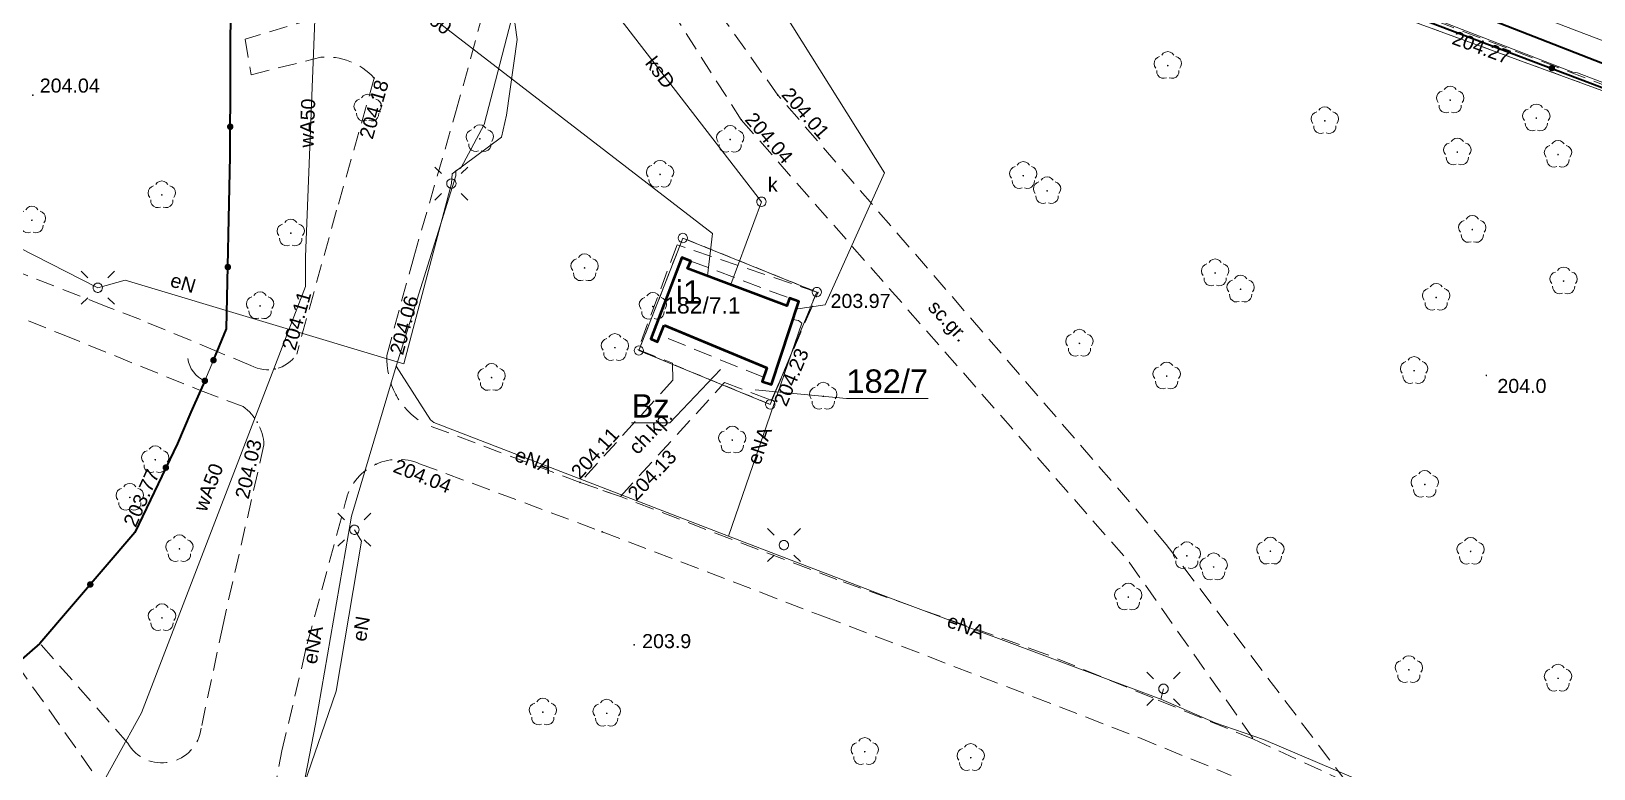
# Model space of a CAD drawing. Extents: x 0 to 7423283, y 0 to 5548300.
# Drawn here: x 7422411.4 to 7422494.9, y 5548155 to 5548194.4 of the extents above; entities that cross this region are included whole.
import ezdxf
from ezdxf.enums import TextEntityAlignment as Align

# ---------------------------------------------------------------- set-up
doc = ezdxf.new("R2010")
doc.units = 0
doc.linetypes.add('PRZER1-1', pattern=[2, 1, -1])
doc.linetypes.add('PRZER2-1', pattern=[3, 2, -1])
doc.layers.get('0').update_dxf_attribs({"linetype": 'CONTINUOUS', "lineweight": 13})
for name, color, linetype, lineweight, true_color in [('EGBB01', 7, 'CONTINUOUS', 50, 0x0a0909), ('EGBB01_O', 7, 'CONTINUOUS', 50, 0x0a0909), ('EGBD03', 7, 'CONTINUOUS', 18, 0x008000), ('EGBD03_O', 7, 'CONTINUOUS', 18, 0x008000), ('EGBP04', 7, 'CONTINUOUS', 18, 0x008000), ('EGBU01', 7, 'PRZER1-1', 18, 0x008000), ('EGBU01_O', 7, 'PRZER1-1', 18, 0x008000), ('OBOP02', 7, 'CONTINUOUS', 18, 0x008000), ('SUOP03', 1, 'CONTINUOUS', 35, 0xff0000), ('SUPE03', 1, 'CONTINUOUS', 18, 0xff0000), ('SUPE04', 1, 'CONTINUOUS', 18, 0xff0000), ('SUPE04_O', 1, 'CONTINUOUS', 18, 0xff0000), ('SUPK05', 7, 'CONTINUOUS', 18, 0x803300), ('SUPK05_O', 7, 'CONTINUOUS', 18, 0x803300), ('SUPW03', 5, 'CONTINUOUS', 18, 0x0000ff), ('SUPW03_O', 5, 'CONTINUOUS', 18, 0x0000ff), ('SUUS15', 7, 'CONTINUOUS', 18, 0xff9100), ('SUUS15_O', 7, 'CONTINUOUS', 18, 0xff9100)]:
    doc.layers.add(name, color=color, linetype=linetype, lineweight=lineweight, true_color=true_color)
for name, color, linetype, lineweight in [('KTCR02', 7, 'PRZER2-1', 18), ('KTCR02_O', 7, 'PRZER2-1', 18), ('KTCR04', 7, 'PRZER2-1', 18), ('KTCR04_O', 7, 'PRZER2-1', 18), ('KTOK04', 7, 'CONTINUOUS', 18), ('KTOK05_01', 7, 'CONTINUOUS', 35), ('RTPW01', 7, 'CONTINUOUS', 13), ('RTPW01_O', 7, 'CONTINUOUS', 13), ('RTPW02', 7, 'CONTINUOUS', 13), ('RTPW02_O', 7, 'CONTINUOUS', 13), ('SUSM', 7, 'CONTINUOUS', 18)]:
    doc.layers.add(name, color=color, linetype=linetype, lineweight=lineweight)
doc.styles.add('GEO-INFO', font='Arial')

# ---------------------------------------------------------------- blocks, each defined once
blk = doc.blocks.new('EPPGS')
at = {"color": 0}
blk.add_lwpolyline([(0.5, 0), (0.475528, -0.154508), (0.404508, -0.293893), (0.293893, -0.404508), (0.154508, -0.475528), (0, -0.5), (-0.154508, -0.475528), (-0.293893, -0.404508), (-0.404508, -0.293893), (-0.475528, -0.154508), (-0.5, 0), (-0.475528, 0.154508), (-0.404508, 0.293893), (-0.293893, 0.404508), (-0.154508, 0.475528), (0, 0.5), (0.154508, 0.475528), (0.293893, 0.404508), (0.404508, 0.293893), (0.475528, 0.154508)], close=True, dxfattribs=at)
blk = doc.blocks.new('SPDLP')
blk.add_hatch(color=0).paths.add_polyline_path([(-0.09, 0), (-0.085595, -0.027812), (-0.072812, -0.052901), (-0.052901, -0.072812), (-0.027812, -0.085595), (0, -0.09), (0.027812, -0.085595), (0.052901, -0.072812), (0.072812, -0.052901), (0.085595, -0.027812), (0.09, 0), (0.085595, 0.027812), (0.072812, 0.052901), (0.052901, 0.072812), (0.027812, 0.085595), (0, 0.09), (-0.027812, 0.085595), (-0.052901, 0.072812), (-0.072812, 0.052901), (-0.085595, 0.027812)])
at = {"color": 0}
for points in [[(-1.292703, 0.137547), (-1.355024, 0.389802), (-1.327532, 0.648184), (-1.213525, 0.881678), (-1.026689, 1.062258), (-0.78945, 1.168249), (-0.530282, 1.186929)], [(-0.268652, 1.271938), (-0.048001, 1.40916), (0.20623, 1.462858), (0.463525, 1.426585), (0.693003, 1.304695), (0.867117, 1.11182), (0.964971, 0.871109)], [(1.126667, 0.648554), (1.325358, 0.481106), (1.454989, 0.255912), (1.5, 0), (1.454989, -0.255912), (1.325358, -0.481106), (1.126667, -0.648554)], [(-0.530282, -1.186929), (-0.78945, -1.168249), (-1.026689, -1.062258), (-1.213525, -0.881678), (-1.327532, -0.648184), (-1.355024, -0.389802), (-1.292703, -0.137547)], [(0.964971, -0.871109), (0.867117, -1.11182), (0.693003, -1.304695), (0.463525, -1.426585), (0.20623, -1.462858), (-0.048001, -1.40916), (-0.268652, -1.271938)]]:
    blk.add_lwpolyline(points, dxfattribs=at)
blk = doc.blocks.new('KOLO')
blk.add_hatch(color=0).paths.add_polyline_path([(0, 0.5), (-0.12941, 0.482963), (-0.25, 0.433013), (-0.353553, 0.353553), (-0.433013, 0.25), (-0.482963, 0.12941), (-0.5, 0), (-0.482963, -0.12941), (-0.433013, -0.25), (-0.353553, -0.353553), (-0.25, -0.433013), (-0.12941, -0.482963), (0, -0.5), (0.12941, -0.482963), (0.25, -0.433013), (0.353553, -0.353553), (0.433013, -0.25), (0.482963, -0.12941), (0.5, 0), (0.482963, 0.12941), (0.433013, 0.25), (0.353553, 0.353553), (0.25, 0.433013), (0.12941, 0.482963)])
blk = doc.blocks.new('OKRAG_PELNY')
at = {"color": 0}
blk.add_lwpolyline([(0.5, 0), (0.482963, -0.12941), (0.433013, -0.25), (0.353553, -0.353553), (0.25, -0.433013), (0.12941, -0.482963), (0, -0.5), (-0.12941, -0.482963), (-0.25, -0.433013), (-0.353553, -0.353553), (-0.433013, -0.25), (-0.482963, -0.12941), (-0.5, 0), (-0.482963, 0.12941), (-0.433013, 0.25), (-0.353553, 0.353553), (-0.25, 0.433013), (-0.12941, 0.482963), (0, 0.5), (0.12941, 0.482963), (0.25, 0.433013), (0.353553, 0.353553), (0.433013, 0.25), (0.482963, 0.12941)], close=True, dxfattribs=at)
blk = doc.blocks.new('SUSM01_01')
at = {"color": 0}
for points in [[(-0.353553, 0.353553), (-0.212132, 0.212132)], [(0.353553, 0.353553), (0.212132, 0.212132)], [(-0.353553, -0.353553), (-0.212132, -0.212132)], [(0.353553, -0.353553), (0.212132, -0.212132)]]:
    blk.add_lwpolyline(points, dxfattribs=at)
blk.add_lwpolyline([(0.1, 0), (0.093969, -0.034202), (0.076604, -0.064279), (0.05, -0.086603), (0.025882, -0.096593), (0, -0.1), (-0.025882, -0.096593), (-0.05, -0.086603), (-0.073305, -0.068017), (-0.090097, -0.043388), (-0.098883, -0.014904), (-0.098883, 0.014904), (-0.090097, 0.043388), (-0.073305, 0.068017), (-0.05, 0.086603), (-0.022252, 0.097493), (0.007473, 0.09972), (0.036534, 0.093087), (0.062349, 0.078183), (0.082624, 0.056332), (0.095557, 0.029476)], close=True, dxfattribs=at)
blk = doc.blocks.new('KTOK04')
at = {"color": 0}
blk.add_lwpolyline([(0, 0), (-0.01711, -0.261052), (-0.068148, -0.517638), (-0.152241, -0.765367), (-0.267949, -1), (-0.413293, -1.217523), (-0.585786, -1.414214), (-0.782477, -1.586707), (-1, -1.732051)], dxfattribs=at)

msp = doc.modelspace()

# ---------------------------------------------------------------- linework, layer by layer
at = {"layer": 'EGBB01', "color": 18, "linetype": 'Continuous', "lineweight": 50, "true_color": 0x0a0909, "elevation": 10.26}
msp.add_lwpolyline([(7422445.22, 5548178.71), (7422450.71, 5548176.43), (7422450.45, 5548175.7), (7422450.95, 5548175.54), (7422452.41, 5548179.97), (7422451.92, 5548180.15), (7422451.78, 5548179.75), (7422446.47, 5548181.74), (7422446.64, 5548182.14), (7422446.16, 5548182.32), (7422444.5, 5548177.99), (7422444.86, 5548177.83)], close=True, dxfattribs=at)
at = {"layer": 'EGBD03', "color": 96, "linetype": 'Continuous', "lineweight": 18, "true_color": 0x008000, "elevation": 10.3}
msp.add_lwpolyline([(7422625.3, 5547895.12), (7422601.46, 5548151.54), (7422591.42, 5548155.3), (7422589.92, 5548155.86), (7422587.57, 5548156.75), (7422583.47, 5548158.28), (7422573.31, 5548162.23), (7422572.77, 5548162.45), (7422556.89, 5548168.32), (7422545.47, 5548172.54), (7422514.79, 5548184.14), (7422483.18, 5548195.69), (7422455.56, 5548206.6), (7422441.65, 5548211.92), (7422434.9, 5548214.47), (7422406.59, 5548225.32)], dxfattribs=at)
for points in [[(7422446.22, 5548183.37), (7422443.87, 5548177.36), (7422450.89, 5548174.48), (7422453.38, 5548180.48)], [(7422446.22, 5548183.37), (7422453.38, 5548180.48), (7422450.89, 5548174.48), (7422443.87, 5548177.36)]]:
    msp.add_lwpolyline(points, close=True, dxfattribs=at)
at = {"layer": 'EGBD03_O', "color": 96, "linetype": 'Continuous', "lineweight": 9, "true_color": 0x008000, "elevation": 10.8, "flags": 128}
msp.add_lwpolyline([(7422459.323, 5548174.788), (7422454.955, 5548174.788), (7422450.089, 5548175.264)], dxfattribs=at)
at = {"layer": 'EGBU01', "color": 7, "linetype": 'Continuous', "lineweight": 18, "elevation": 10.17}
msp.add_lwpolyline([(7422625.3, 5547895.12), (7422601.46, 5548151.54), (7422591.42, 5548155.3), (7422589.92, 5548155.86), (7422587.57, 5548156.75), (7422583.47, 5548158.28), (7422573.31, 5548162.23), (7422572.77, 5548162.45), (7422556.89, 5548168.32), (7422545.47, 5548172.54), (7422514.79, 5548184.14), (7422483.18, 5548195.69), (7422455.56, 5548206.6), (7422441.65, 5548211.92), (7422434.9, 5548214.47), (7422406.59, 5548225.32)], dxfattribs=at)
at = {"layer": 'EGBU01', "color": 96, "linetype": 'PRZER1-1', "lineweight": 18, "ltscale": 0.5, "true_color": 0x008000, "elevation": 10.18}
msp.add_lwpolyline([(7422625.3, 5547895.12), (7422601.46, 5548151.54), (7422591.42, 5548155.3), (7422589.92, 5548155.86), (7422587.57, 5548156.75), (7422583.47, 5548158.28), (7422573.31, 5548162.23), (7422572.77, 5548162.45), (7422556.89, 5548168.32), (7422545.47, 5548172.54), (7422514.79, 5548184.14), (7422483.18, 5548195.69), (7422455.56, 5548206.6), (7422441.65, 5548211.92), (7422434.9, 5548214.47), (7422406.59, 5548225.32)], dxfattribs=at)
at = {"layer": 'EGBU01', "color": 7, "linetype": 'Continuous', "lineweight": 18, "elevation": 10.17}
for points in [[(7422446.22, 5548183.37), (7422443.87, 5548177.36), (7422450.89, 5548174.48), (7422453.38, 5548180.48)], [(7422446.22, 5548183.37), (7422453.38, 5548180.48), (7422450.89, 5548174.48), (7422443.87, 5548177.36)]]:
    msp.add_lwpolyline(points, close=True, dxfattribs=at)
at = {"layer": 'EGBU01', "color": 96, "linetype": 'PRZER1-1', "lineweight": 18, "ltscale": 0.5, "true_color": 0x008000, "elevation": 10.18}
for points in [[(7422446.22, 5548183.37), (7422443.87, 5548177.36), (7422450.89, 5548174.48), (7422453.38, 5548180.48)], [(7422446.22, 5548183.37), (7422453.38, 5548180.48), (7422450.89, 5548174.48), (7422443.87, 5548177.36)]]:
    msp.add_lwpolyline(points, close=True, dxfattribs=at)
at = {"layer": 'EGBU01_O', "color": 96, "linetype": 'Continuous', "lineweight": 9, "true_color": 0x008000, "elevation": 10.8, "flags": 128}
msp.add_lwpolyline([(7422443.481, 5548173.487), (7422445.518, 5548173.487), (7422448.227, 5548176.346)], dxfattribs=at)
at = {"layer": 'KTCR02', "color": 7, "linetype": 'PRZER2-1', "lineweight": 18, "ltscale": 0.5, "elevation": 10.18}
msp.add_lwpolyline([(7422601.45, 5548151.59), (7422583.54, 5548158.22), (7422583.52, 5548158.47), (7422582.85, 5548158.71), (7422582.455, 5548157.546), (7422582.42, 5548157.56), (7422581.8, 5548157.81), (7422579.71, 5548158.63), (7422578.9, 5548158.92), (7422576.68, 5548159.77), (7422576.04, 5548160.02), (7422573.79, 5548160.81), (7422573.21, 5548161.04), (7422573.123, 5548161.074), (7422573.61, 5548162.23), (7422572.95, 5548162.48), (7422572.88, 5548162.29), (7422559.48, 5548167.33), (7422531.89, 5548177.79), (7422508.44, 5548186.58), (7422487.38, 5548194.61), (7422467.75, 5548202.1), (7422441.55, 5548212.08), (7422441.09, 5548211.61)], dxfattribs=at)
for points in [[(7422481.7, 5548154.28), (7422476.71, 5548156.59), (7422471.33, 5548158.79), (7422465.62, 5548161.14), (7422454.45, 5548165.12), (7422442.88, 5548169.55), (7422440.73, 5548170.31), (7422432.36, 5548173.46, -0.273343), (7422430.4, 5548177.1), (7422431.84, 5548182.35), (7422434.08, 5548190.06), (7422438.95, 5548207.78)], [(7422429.4, 5548195.94), (7422422.83, 5548194), (7422423.15, 5548192.09), (7422426.87, 5548193.03, -0.232312), (7422429.73, 5548191.92), (7422427.72, 5548184.85), (7422425.59, 5548177.16, -0.390234), (7422423.14, 5548176.56), (7422421.33, 5548177.31), (7422417.24, 5548179.01), (7422415.41, 5548179.71), (7422409.97, 5548181.85)], [(7422411.26, 5548178.94), (7422413.07, 5548178.21), (7422420.45, 5548175.22), (7422422.72, 5548174.37, -0.226908), (7422423.84, 5548172.32), (7422421.65, 5548162.71), (7422420.48, 5548157.17, -0.721431), (7422416.56, 5548156.38), (7422411.86, 5548161.71), (7422410.61, 5548160.62), (7422415.64, 5548153.5), (7422417.59, 5548150.13), (7422419.37, 5548145.76), (7422418.43, 5548142.33), (7422416.6, 5548139.25), (7422413.02, 5548131.88), (7422408.9, 5548124.5)], [(7422423.52, 5548149.23), (7422424.8, 5548155.97), (7422426.15, 5548161.68), (7422428.2, 5548169.28, -0.469018), (7422432.15, 5548171.31), (7422441.91, 5548167.67), (7422453.7, 5548163.16), (7422464.94, 5548158.86), (7422470.58, 5548156.67), (7422475.52, 5548154.65)]]:
    msp.add_lwpolyline(points, format="xyb", dxfattribs=at)
for points in [[(7422440.73, 5548170.31), (7422442.88, 5548169.55), (7422448.45, 5548175.65), (7422450.96, 5548174.7), (7422453.44, 5548180.45), (7422445.91, 5548183), (7422443.82, 5548177.41), (7422445.66, 5548176.68), (7422445.69, 5548175.78)], [(7422446.16, 5548182.32), (7422446.64, 5548182.14), (7422451.92, 5548180.15), (7422452.41, 5548179.97), (7422450.95, 5548175.54), (7422450.45, 5548175.7), (7422450.531, 5548175.927), (7422445, 5548178.172), (7422444.86, 5548177.83), (7422444.5, 5548177.99), (7422444.626, 5548178.32)]]:
    msp.add_lwpolyline(points, close=True, dxfattribs=at)
at = {"layer": 'KTCR04', "color": 7, "linetype": 'PRZER2-1', "lineweight": 18, "ltscale": 0.5, "elevation": 10.18}
msp.add_lwpolyline([(7422440.15, 5548209.64), (7422438.95, 5548207.78), (7422441.55, 5548201.89), (7422449.34, 5548189.69), (7422470.07, 5548166.05), (7422476.71, 5548156.59), (7422481.7, 5548154.28), (7422472.05, 5548167), (7422451.3, 5548191), (7422442.91, 5548202.77)], close=True, dxfattribs=at)
at = {"layer": 'KTOK04', "color": 7, "linetype": 'Continuous', "lineweight": 18, "elevation": 10.18}
msp.add_lwpolyline([(7422421.14, 5548176.84), (7422420.68, 5548175.74)], dxfattribs=at)
at = {"layer": 'KTOK05_01', "color": 7, "linetype": 'Continuous', "lineweight": 35, "elevation": 10.18}
for points in [[(7422421.14, 5548176.84), (7422421.33, 5548177.31), (7422421.84, 5548178.52), (7422422.03, 5548187.74), (7422422.1, 5548205.81), (7422418.68, 5548207.13), (7422418.52, 5548210.04), (7422408.2, 5548213.86), (7422372.09, 5548227.33)], [(7422444.87, 5548210.55), (7422568.49, 5548163.72)], [(7422420.68, 5548175.74), (7422420.45, 5548175.22), (7422419.93, 5548174.07), (7422419.21, 5548172.39), (7422416.94, 5548167.63), (7422411.86, 5548161.71), (7422410.61, 5548160.62), (7422405.02, 5548157.08), (7422400.36, 5548155.53), (7422398.38, 5548155.09), (7422394.48, 5548155.12), (7422380.92, 5548158.45), (7422367.98, 5548161.7), (7422353.92, 5548165.34)]]:
    msp.add_lwpolyline(points, dxfattribs=at)
at = {"layer": 'SUOP03', "color": 1, "linetype": 'Continuous', "lineweight": 35, "true_color": 0xff0000, "elevation": 10.18}
msp.add_lwpolyline([(7422576.98, 5548161.28), (7422575.4, 5548162.13), (7422550.05, 5548171.82), (7422544.45, 5548173.83), (7422528.37, 5548180.02), (7422513.34, 5548185.67), (7422484.5, 5548196.96), (7422456.224, 5548207.31)], dxfattribs=at)
at = {"layer": 'SUPE03', "color": 1, "linetype": 'Continuous', "lineweight": 18, "true_color": 0xff0000, "elevation": 10.18}
for points in [[(7422435.81, 5548246.41), (7422425.48, 5548220.09), (7422425.49, 5548219.8), (7422433.25, 5548217.07), (7422435.57, 5548216.39), (7422448.5, 5548211.52), (7422460.7, 5548206.83), (7422462.11, 5548206.37), (7422470.83, 5548203.15), (7422479.69, 5548199.83), (7422488.08, 5548196.72), (7422494.36, 5548194.3), (7422507.21, 5548189.44), (7422514.55, 5548186.51), (7422522.05, 5548183.7), (7422528.26, 5548181.29), (7422532.97, 5548179.49), (7422543.86, 5548175.5), (7422547.99, 5548174.02)], [(7422429.96, 5548216.63), (7422458.55, 5548205.79), (7422475.19, 5548199.32), (7422477.65, 5548198.46), (7422493.77, 5548192.23), (7422494.02, 5548192.2), (7422560.14, 5548166.9), (7422575.2, 5548161.21)]]:
    msp.add_lwpolyline(points, dxfattribs=at)
at = {"layer": 'SUPE04', "color": 1, "linetype": 'Continuous', "lineweight": 18, "true_color": 0xff0000, "elevation": 10.18}
for points in [[(7422397.05, 5548225.93), (7422400.91, 5548224.83), (7422406.19, 5548223.87), (7422409.14, 5548223.35), (7422423.2, 5548217.97), (7422424.14, 5548215.73), (7422425.83, 5548214.84), (7422429, 5548215.66), (7422430.8, 5548215.18), (7422434.36, 5548212.65), (7422440.46, 5548209.97), (7422444.4, 5548208.32), (7422449.6, 5548198.64), (7422457, 5548186.85), (7422453.83, 5548179.79), (7422452.23, 5548179.57)], [(7422424.52, 5548220.64), (7422435.57, 5548216.39), (7422448.5, 5548211.52), (7422456.63, 5548208.39), (7422456.81, 5548208.21), (7422457.66, 5548208), (7422462.11, 5548206.37), (7422470.83, 5548203.15), (7422479.69, 5548199.83), (7422486.84, 5548197.22), (7422488.08, 5548196.72), (7422494.36, 5548194.3), (7422507.21, 5548189.44), (7422514.55, 5548186.51), (7422516.69, 5548185.74), (7422516.98, 5548185.72), (7422517.45, 5548185.43), (7422522.05, 5548183.7), (7422528.26, 5548181.29), (7422532.97, 5548179.49), (7422543.86, 5548175.5), (7422545.1, 5548175.11)], [(7422430.91, 5548176.52), (7422434.09, 5548186.69), (7422434.09, 5548186.98), (7422434.35, 5548187.1), (7422435.6, 5548189.44), (7422437.17, 5548195.48), (7422437.9, 5548197.91), (7422438.37, 5548200.66), (7422439.51, 5548206.38)], [(7422433.85, 5548186.28), (7422433.89, 5548186.8), (7422436.53, 5548188.75), (7422436.8, 5548189.94), (7422437.37, 5548193.97), (7422437.01, 5548196.55), (7422436.78, 5548198.46), (7422439.27, 5548206.72)], [(7422395.12, 5548188.42), (7422398, 5548187.07), (7422398.77, 5548187.19), (7422399.59, 5548187.23), (7422410.74, 5548182.86), (7422414.96, 5548180.71), (7422416.42, 5548181.12), (7422431.31, 5548176.64), (7422433.85, 5548186.28)], [(7422448.66, 5548167.44), (7422452.57, 5548178.82), (7422452.39, 5548178.97), (7422452.09, 5548179.01)], [(7422430.91, 5548176.52), (7422428.51, 5548168.5), (7422426.59, 5548157.39), (7422425.32, 5548150.86), (7422425.33, 5548150.64), (7422425.22, 5548150.42), (7422424.89, 5548148.41), (7422424.42, 5548143.05), (7422425.72, 5548130.31), (7422426.32, 5548127.73), (7422426.7, 5548126.61)], [(7422430.91, 5548176.52), (7422432.73, 5548173.65), (7422432.92, 5548173.51), (7422448.66, 5548167.44), (7422457.17, 5548164.17), (7422471.75, 5548158.73), (7422474.67, 5548157.47), (7422477.24, 5548156.57), (7422482.06, 5548154.53)], [(7422428.67, 5548167.78), (7422429.05, 5548167.17), (7422427.7, 5548159.16), (7422427.09, 5548157.39)], [(7422471.75, 5548158.73), (7422471.9, 5548159.28)], [(7422427.09, 5548157.39), (7422426.56, 5548155.84)], [(7422426.56, 5548155.84), (7422424.82, 5548150.82), (7422424.26, 5548150.32), (7422424.66, 5548149.57), (7422423.91, 5548145), (7422424.06, 5548137.6), (7422425.07, 5548130.78)]]:
    msp.add_lwpolyline(points, dxfattribs=at)
at = {"layer": 'SUPK05', "color": 36, "linetype": 'Continuous', "lineweight": 18, "true_color": 0x803300, "elevation": 10.18}
msp.add_lwpolyline([(7422425.86, 5548217.11), (7422450.42, 5548185.31), (7422448.78, 5548180.88)], dxfattribs=at)
at = {"layer": 'SUPW03', "color": 5, "linetype": 'Continuous', "lineweight": 18, "true_color": 0x0000ff, "elevation": 10.18}
for points in [[(7422447.54, 5548181.34), (7422447.8, 5548183.61), (7422418.17, 5548206.46), (7422417.09, 5548207.38), (7422419.01, 5548212.59), (7422409.9, 5548216.86), (7422395.18, 5548223.99), (7422394.81, 5548224.93)], [(7422426.1, 5548209.33), (7422427.1, 5548208.94), (7422427.1, 5548207.01), (7422427.01, 5548206.38), (7422426.97, 5548204.47), (7422426.91, 5548204.12), (7422426.06, 5548182.36), (7422426.06, 5548180.78), (7422417.29, 5548158), (7422405.26, 5548136.2), (7422403.04, 5548131.61), (7422392.87, 5548113.56), (7422394.66, 5548111.1), (7422408.48, 5548094.33), (7422412.84, 5548089.59), (7422424.19, 5548076.96), (7422427.19, 5548073.25), (7422428.48, 5548071.79), (7422428.93, 5548071.07)]]:
    msp.add_lwpolyline(points, dxfattribs=at)

# ---------------------------------------------------------------- block references
at = {"layer": 'EGBP04', "color": 96, "lineweight": 18, "true_color": 0x008000, "xscale": 0.5, "yscale": 0.5, "rotation": 90}
for p in [(7422446.22, 5548183.37, 10.32), (7422453.38, 5548180.48, 10.32), (7422443.87, 5548177.36, 10.32), (7422450.89, 5548174.48, 10.32)]:
    msp.add_blockref('EPPGS', p, dxfattribs=at)
at = {"layer": 'KTOK04', "color": 7, "lineweight": 18, "xscale": 0.75, "yscale": 0.75, "rotation": 247.3062050496526}
msp.add_blockref('KTOK04', (7422420.68, 5548175.74, 10.18), dxfattribs=at)
at = {"layer": 'KTOK05_01', "color": 7, "lineweight": 35, "xscale": 0.35, "yscale": 0.35, "rotation": 90}
for p in [(7422492.653, 5548192.449, 10.18), (7422422.036, 5548189.317, 10.18), (7422421.908, 5548181.818, 10.18), (7422421.14, 5548176.84, 10.18), (7422420.68, 5548175.74, 10.18), (7422418.595, 5548171.1, 10.18), (7422414.559, 5548164.856, 10.18)]:
    msp.add_blockref('KOLO', p, dxfattribs=at)
at = {"layer": 'OBOP02', "color": 96, "lineweight": 18, "true_color": 0x008000, "xscale": 0.5, "yscale": 0.5, "rotation": 90}
for p in [(7422472.13, 5548192.58, 10.12), (7422487.22, 5548190.74, 10.12), (7422429.38, 5548190.3, 10.12), (7422480.52, 5548189.63, 10.12), (7422491.82, 5548189.78, 10.12), (7422435.37, 5548188.67, 10.12), (7422448.75, 5548188.63, 10.12), (7422487.6, 5548187.96, 10.12), (7422492.98, 5548187.83, 10.12), (7422445, 5548186.77, 10.12), (7422464.41, 5548186.7, 10.12), (7422418.38, 5548185.67, 10.12), (7422465.68, 5548185.89, 10.12), (7422411.44, 5548184.32, 10.12), (7422488.4, 5548183.82, 10.12), (7422425.27, 5548183.63, 10.12), (7422440.97, 5548181.77, 10.12), (7422474.66, 5548181.5, 10.12), (7422476.02, 5548180.63, 10.12), (7422493.28, 5548181.07, 10.12), (7422423.63, 5548179.74, 10.12), (7422444.62, 5548179.71, 10.12), (7422486.47, 5548180.19, 10.12), (7422442.59, 5548177.51, 10.12), (7422467.41, 5548177.74, 10.12), (7422485.29, 5548176.28, 10.12), (7422436, 5548175.91, 10.12), (7422472.07, 5548175.99, 10.12), (7422453.72, 5548174.91, 10.12), (7422448.86, 5548172.57, 10.12), (7422418.03, 5548171.52, 10.12), (7422485.86, 5548170.2, 10.12), (7422416.67, 5548169.51, 10.12), (7422419.32, 5548166.76, 10.12), (7422473.15, 5548166.39, 10.12), (7422477.61, 5548166.63, 10.12), (7422488.31, 5548166.62, 10.12), (7422474.58, 5548165.79, 10.12), (7422470.02, 5548164.18, 10.12), (7422418.39, 5548163.07, 10.12), (7422485.01, 5548160.3, 10.12), (7422492.98, 5548159.84, 10.12), (7422438.74, 5548158.03, 10.12), (7422442.15, 5548157.97, 10.12), (7422455.94, 5548155.92, 10.12), (7422461.6, 5548155.6, 10.12)]:
    msp.add_blockref('SPDLP', p, dxfattribs=at)
at = {"layer": 'RTPW01', "color": 7, "lineweight": 13, "xscale": 0.09, "yscale": 0.09, "rotation": 90}
for p in [(7422489.15, 5548176.03, 10.2), (7422443.62, 5548161.63, 10.2)]:
    msp.add_blockref('KOLO', p, dxfattribs=at)
at = {"layer": 'RTPW02', "color": 7, "lineweight": 13, "xscale": 0.09, "yscale": 0.09, "rotation": 90}
for p in [(7422429.73, 5548191.92, 10.2), (7422411.49, 5548191, 10.2), (7422451.3, 5548191, 10.2), (7422449.34, 5548189.69, 10.2), (7422453.44, 5548180.45, 10.2), (7422424.43, 5548176.37, 10.2), (7422430.9, 5548174.98, 10.2), (7422450.96, 5548174.7, 10.2), (7422423.48, 5548173.53, 10.2), (7422429.82, 5548171.28, 10.2), (7422440.73, 5548170.31, 10.2), (7422416.94, 5548167.63, 10.2), (7422441.91, 5548167.67, 10.2)]:
    msp.add_blockref('KOLO', p, dxfattribs=at)
at = {"layer": 'SUSM', "color": 7, "lineweight": 18, "rotation": 90}
for name, p, xscale, yscale in [('SUSM01_01', (7422433.85, 5548186.28, 10.24), 2.5, 2.5), ('OKRAG_PELNY', (7422433.85, 5548186.28, 10.24), 0.5, 0.5), ('SUSM01_01', (7422414.96, 5548180.71, 10.24), 2.5, 2.5), ('OKRAG_PELNY', (7422414.96, 5548180.71, 10.24), 0.5, 0.5), ('SUSM01_01', (7422428.67, 5548167.78, 10.24), 2.5, 2.5), ('OKRAG_PELNY', (7422428.67, 5548167.78, 10.24), 0.5, 0.5), ('SUSM01_01', (7422451.62, 5548166.96, 10.24), 2.5, 2.5), ('OKRAG_PELNY', (7422451.62, 5548166.96, 10.24), 0.5, 0.5), ('SUSM01_01', (7422471.9, 5548159.28, 10.24), 2.5, 2.5), ('OKRAG_PELNY', (7422471.9, 5548159.28, 10.24), 0.5, 0.5)]:
    msp.add_blockref(name, p, dxfattribs=dict(at, xscale=xscale, yscale=yscale))
at = {"layer": 'SUUS15', "color": 36, "lineweight": 18, "true_color": 0x803300, "xscale": 0.5, "yscale": 0.5, "rotation": 90}
msp.add_blockref('OKRAG_PELNY', (7422450.42, 5548185.31, 10.24), dxfattribs=at)

# ---------------------------------------------------------------- texts
at = {"layer": 'EGBB01_O', "color": 18, "linetype": 'Continuous', "lineweight": 0, "true_color": 0x0a0909, "style": 'GEO-INFO'}
msp.add_text('i1', height=1.25, dxfattribs=at).set_placement((7422445.84, 5548181.11, 10.8), align=Align.TOP_LEFT)
msp.add_text('182/7.1', height=0.875, dxfattribs=at).set_placement((7422447.266, 5548179.788, 10.8), align=Align.MIDDLE)
at = {"layer": 'EGBD03_O', "color": 96, "linetype": 'Continuous', "lineweight": 0, "true_color": 0x008000, "style": 'GEO-INFO'}
msp.add_text('182/7', height=1.25, dxfattribs=at).set_placement((7422454.955, 5548176.346), align=Align.TOP_LEFT)
at = {"layer": 'EGBU01_O', "color": 96, "linetype": 'Continuous', "lineweight": 0, "true_color": 0x008000, "style": 'GEO-INFO'}
msp.add_text('Bz', height=1.25, dxfattribs=at).set_placement((7422443.481, 5548175.024), align=Align.TOP_LEFT)
at = {"layer": 'KTCR02_O', "color": 7, "linetype": 'Continuous', "lineweight": 0, "style": 'GEO-INFO'}
msp.add_text('ch.kp.', height=0.75, rotation=46.24074, dxfattribs=at).set_placement((7422444.559, 5548172.955, 10.8), align=Align.MIDDLE)
at = {"layer": 'KTCR04_O', "color": 7, "linetype": 'Continuous', "lineweight": 0, "style": 'GEO-INFO'}
msp.add_text('sc.gr.', height=0.75, rotation=312.81831, dxfattribs=at).set_placement((7422460.325, 5548178.862, 10.8), align=Align.MIDDLE)
at = {"layer": 'RTPW01_O', "color": 7, "linetype": 'Continuous', "lineweight": 0, "style": 'GEO-INFO'}
for s, p in [('204.0', (7422489.74, 5548175.09, 10.8)), ('203.9', (7422444.045, 5548161.454, 10.8))]:
    msp.add_text(s, height=0.75, rotation=359.99979, dxfattribs=at).set_placement(p)
at = {"layer": 'RTPW02_O', "color": 7, "linetype": 'Continuous', "lineweight": 0, "style": 'GEO-INFO'}
for s, rotation, p in [('204.27', 339.73539, (7422487.256, 5548193.757, 10.8)), ('204.04', 359.99979, (7422411.86, 5548191.14, 10.8)), ('204.01', 311.1147, (7422451.446, 5548191.001, 10.8)), ('204.04', 311.14936, (7422449.493, 5548189.673, 10.8)), ('204.11', 74.24318, (7422425.508, 5548177.312, 10.8)), ('203.97', 359.99979, (7422454.11, 5548179.63, 10.8)), ('204.06', 74.74488, (7422431.262, 5548177.072, 10.8)), ('204.23', 67.46155, (7422451.743, 5548174.312, 10.8)), ('204.11', 47.88777, (7422440.73, 5548170.444, 10.8)), ('204.13', 46.5774, (7422443.744, 5548169.289, 10.8)), ('204.04', 338.43192, (7422430.682, 5548170.889, 10.8)), ('203.77', 66.06822, (7422416.98, 5548167.86, 10.8))]:
    msp.add_text(s, height=0.75, rotation=rotation, dxfattribs=at).set_placement(p)
for s, rotation, p in [('204.18', 74.12956, (7422430.516, 5548191.684, 10.8)), ('204.03', 77.16224, (7422423.729, 5548172.503, 10.8))]:
    msp.add_text(s, height=0.75, rotation=rotation, dxfattribs=at).set_placement(p, align=Align.RIGHT)
at = {"layer": 'SUPE04_O', "color": 1, "linetype": 'Continuous', "lineweight": 0, "true_color": 0xff0000, "style": 'GEO-INFO'}
for s, rotation, p in [('eN', 343.09463, (7422418.77, 5548180.8, 10.8)), ('eNA', 71.13886, (7422450.338, 5548171.194, 10.8)), ('eNA', 338.69713, (7422437.167, 5548171.493, 10.8)), ('eN', 80.36225, (7422429.28, 5548161.77, 10.8)), ('eNA', 339.75833, (7422460.266, 5548162.613, 10.8)), ('eNA', 80.20596, (7422426.65, 5548160.56, 10.8))]:
    msp.add_text(s, height=0.75, rotation=rotation, dxfattribs=at).set_placement(p)
at = {"layer": 'SUPK05_O', "color": 36, "linetype": 'Continuous', "lineweight": 0, "true_color": 0x803300, "style": 'GEO-INFO'}
msp.add_text('ksD', height=0.75, rotation=307.75528, dxfattribs=at).set_placement((7422444.165, 5548192.7, 10.8))
at = {"layer": 'SUPW03_O', "color": 5, "linetype": 'Continuous', "lineweight": 0, "true_color": 0x0000ff, "style": 'GEO-INFO'}
for s, rotation, p in [('wA60', 322.40352, (7422431.42, 5548195.778, 10.8)), ('wA50', 87.76281, (7422426.479, 5548188.186, 10.8)), ('wA50', 68.94374, (7422420.75, 5548168.69, 10.8))]:
    msp.add_text(s, height=0.75, rotation=rotation, dxfattribs=at).set_placement(p)
at = {"layer": 'SUUS15_O', "color": 36, "linetype": 'Continuous', "lineweight": 0, "true_color": 0x803300, "style": 'GEO-INFO'}
msp.add_text('k', height=0.75, rotation=359.99979, dxfattribs=at).set_placement((7422450.76, 5548185.85, 10.8))

doc.saveas('drawing.dxf')
